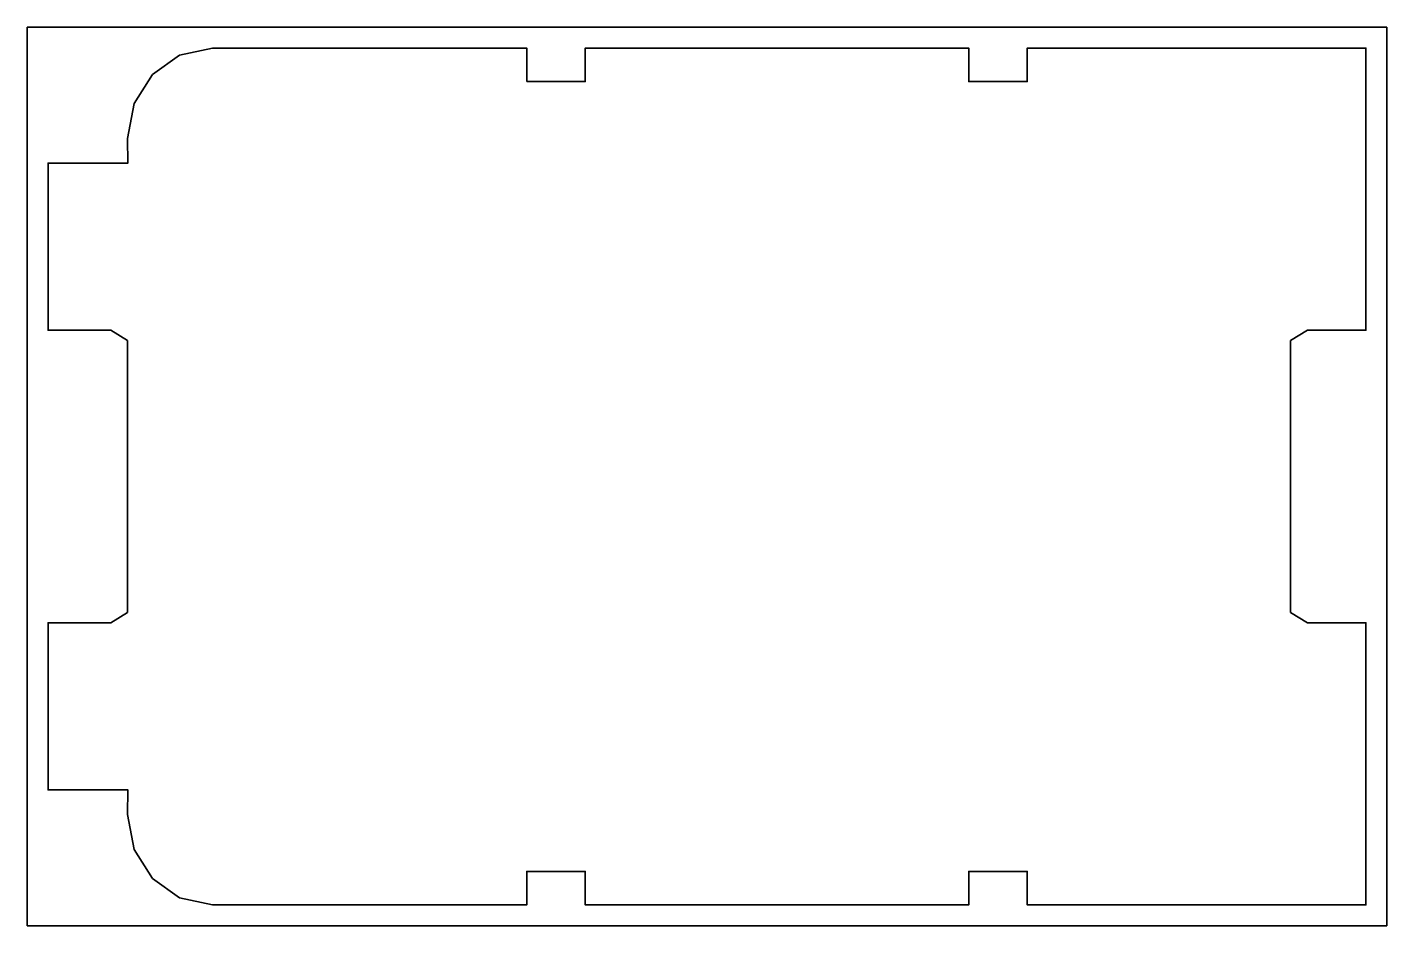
# Model space of a CAD drawing. Header units: millimetres. Extents: x -58 to 268, y 41 to 256.
import ezdxf

# ---------------------------------------------------------------- set-up
doc = ezdxf.new("R2010")
doc.units = ezdxf.units.MM
doc.header["$MEASUREMENT"] = 0
doc.layers.get('0').update_dxf_attribs({"lineweight": 0})
doc.layers.add('Safety', color=7, linetype='Continuous', lineweight=0)

msp = doc.modelspace()

# ---------------------------------------------------------------- linework, layer by layer
at = {"color": 18, "lineweight": 35, "true_color": 0x000000}
msp.add_lwpolyline([(61.88, 243), (75.88, 243), (75.88, 251), (167.61, 251), (167.61, 243), (181.59, 243), (181.59, 251), (262.59, 251), (262.59, 183.5), (248.63, 183.5), (244.59, 181), (244.59, 116), (248.63, 113.5), (262.59, 113.5), (262.59, 46), (181.59, 46), (181.59, 54), (167.61, 54), (167.61, 46), (75.88, 46), (75.88, 54), (61.88, 54), (61.88, 46), (-13.25, 46), (-21.17, 47.7), (-27.63, 52.34), (-31.99, 59.22), (-33.59, 67.64), (-33.59, 67.64), (-33.59, 67.64), (-33.59, 67.64), (-33.59, 67.64), (-33.51, 73.5), (-52.59, 73.5), (-52.59, 113.5), (-37.62, 113.5), (-33.59, 116), (-33.59, 181), (-37.62, 183.5), (-52.59, 183.5), (-52.59, 223.5), (-33.51, 223.5), (-33.59, 229.36), (-33.59, 229.36), (-33.59, 229.36), (-33.59, 229.36), (-33.59, 229.36), (-31.99, 237.78), (-27.63, 244.66), (-21.17, 249.3), (-13.25, 251), (61.88, 251)], close=True, dxfattribs=at)
at = {"layer": 'Safety', "color": 18, "lineweight": 35, "true_color": 0x000000}
msp.add_lwpolyline([(267.59, 256), (-57.59, 256), (-57.59, 41), (267.59, 41)], close=True, dxfattribs=at)

doc.saveas('drawing.dxf')
